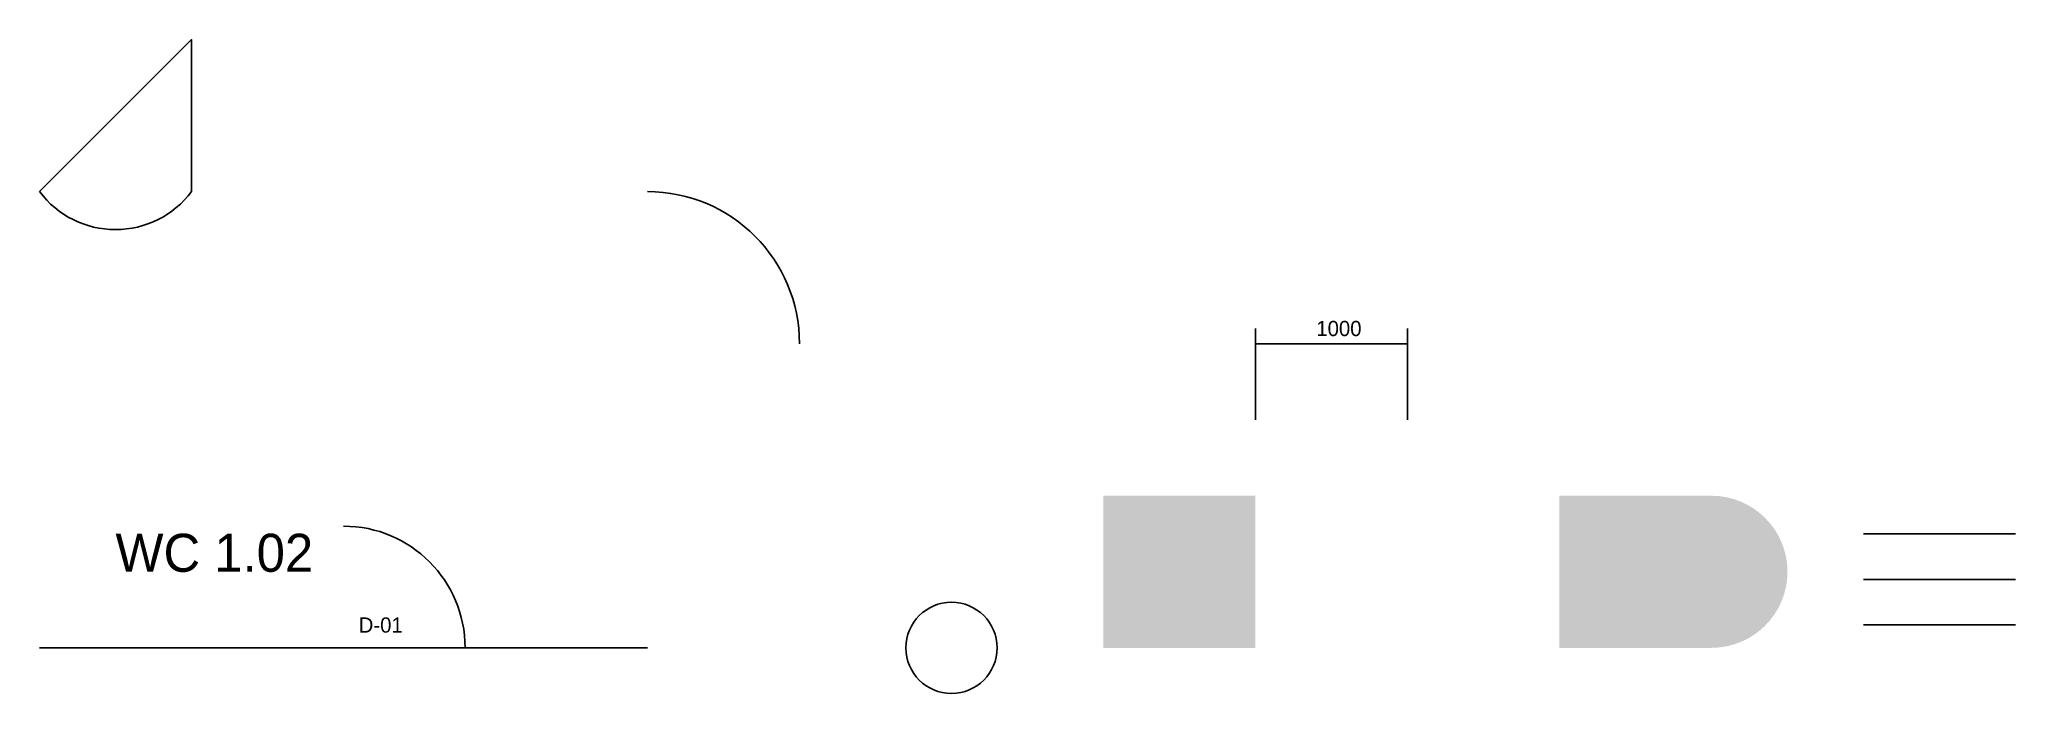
# Model space of a CAD drawing. Header units: millimetres. Extents: x 0 to 13000, y -300 to 4000.
import ezdxf

# ---------------------------------------------------------------- set-up
doc = ezdxf.new("R2010")
doc.units = ezdxf.units.MM
for name, color, linetype in [('doors', 5, 'CONTINUOUS'), ('notes', 3, 'CONTINUOUS'), ('walls', 1, 'CONTINUOUS')]:
    doc.layers.add(name, color=color, linetype=linetype)
doc.dimstyles.get("Standard").update_dxf_attribs({"dimtxt": 0.18, "dimasz": 0.18, "dimexe": 0.18, "dimexo": 0.0625, "dimgap": 0.09, "dimtad": 0, "dimtih": 1, "dimtoh": 1, "dimdec": 4, "dimzin": 0, "dimdsep": 46, "dimcen": 0.09, "dimadec": 0, "dimazin": 0, "dimtfac": 1, "dimtdec": 4, "dimtofl": 0, "dimtmove": 0, "dimatfit": 3, "dimfxl": 1, "dimtolj": 1, "dimtzin": 0, "dimarcsym": 0})

# ---------------------------------------------------------------- blocks, each defined once
blk = doc.blocks.new('leaf')
blk.add_line((0, 0), (800, 0))
blk.add_arc((0, 0), 800, 0, 90)
blk = doc.blocks.new('*D1')
for p, q in [((8000, 1500), (8000, 2100)), ((9000, 1500), (9000, 2100)), ((8000, 2000), (9000, 2000))]:
    blk.add_line(p, q)
blk.add_text('1000', height=100).set_placement((8400, 2050))

msp = doc.modelspace()

# ---------------------------------------------------------------- hatches: boundary and pattern name
at = {"layer": 'notes'}
h = msp.add_hatch(dxfattribs=at)
h.set_pattern_fill('USER', color=256, scale=300, style=0, pattern_type=0)
h.set_pattern_definition([(0, (0, 150), (0, 300), [])])
h.paths.add_polyline_path([(12000, 0), (13000, 0), (13000, 1000), (12000, 1000)])
at = {"layer": 'walls'}
msp.add_hatch(color=256, dxfattribs=at).paths.add_polyline_path([(7000, 0), (8000, 0), (8000, 1000), (7000, 1000)], flags=0)
h = msp.add_hatch(color=256, dxfattribs=at)
edge = h.paths.add_edge_path()
edge.add_line((10000, 0), (11000, 0))
edge.add_arc((11000, 500), 500, 270, 90, ccw=False)
edge.add_line((11000, 1000), (10000, 1000))
edge.add_line((10000, 1000), (10000, 0))

# ---------------------------------------------------------------- linework, layer by layer
msp.add_line((0, 0), (4000, 0), dxfattribs=at)
msp.add_lwpolyline([(0, 3000, 0.5), (1000, 3000), (1000, 4000)], format="xyb", close=True, dxfattribs=at)
msp.add_circle((6000, 0), 300, dxfattribs=at)
msp.add_arc((4000, 2000), 1000, 0, 90, dxfattribs=at)

# ---------------------------------------------------------------- block references
at = {"layer": 'doors'}
ref = msp.add_blockref('leaf', (2000, 0), dxfattribs=at)
ref.add_attrib('NAME', 'D-01', (2100, 100), dxfattribs={"height": 100})

# ---------------------------------------------------------------- texts
at = {"layer": 'notes'}
msp.add_text('WC 1.02', height=250, dxfattribs=at).set_placement((500, 500))

# ---------------------------------------------------------------- dimensions: what is measured, and where the dimension line sits
at = {"layer": 'walls'}
dim = msp.add_aligned_dim(p1=(8000, 1500), p2=(9000, 1500), distance=500, dimstyle='Standard', dxfattribs=at)
dim.commit()
dim.dimension.update_dxf_attribs({"geometry": '*D1', "text_midpoint": (8500, 2100)})

doc.saveas('drawing.dxf')
